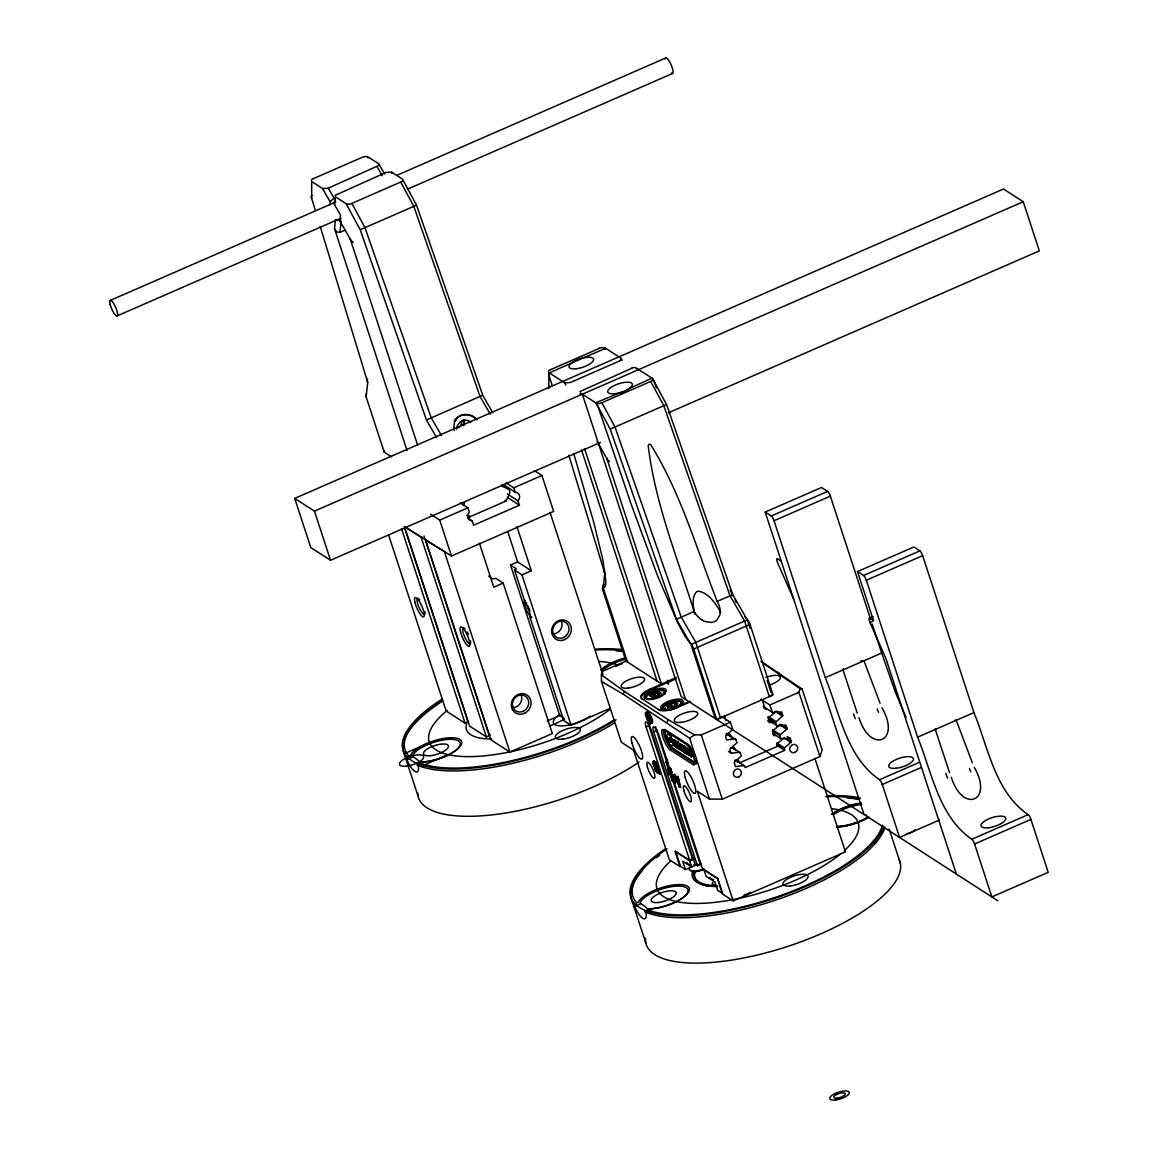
<?xml version="1.0" encoding="UTF-8"?>
<svg xmlns="http://www.w3.org/2000/svg" width="1158" height="1158" viewBox="0 0 1158 1158"><rect width="100%" height="100%" fill="white"/><g stroke="black" fill="none" stroke-linecap="round" stroke-linejoin="round"><path stroke-width="1.5" d="M681.179 746.172C684.016 757.462 678.776 744.927 681.367 746.389M675.071 746.447C674.448 739.759 676.764 748.3 674.014 745.766L674.028 743.016L671.495 738.182L675.1 743.118L671.495 738.182M675.259 746.374L671.683 738.109M691.08 755.016L690.877 754.365M649.146 720.551L650.159 721.391M688.344 749.877L690.038 749.964L690.559 751.542L688.46 749.327M780.376 724.358L772.864 730.785L774.745 735.822L773.008 734.751M688.301 752.382L687.259 750.355M690.819 753.062L689.546 750.891M653.546 763.223L654.545 762.485L656.34 763.643L657.527 767.262L654.603 766.003L653.546 763.223L654.545 762.485M655.211 768.304L656.195 767.551L658.005 768.709L659.105 772.096L656.181 770.837L655.211 768.304L656.195 767.551M580.274 394.313L580.404 392.938L596.182 403.114L610.223 429.14L676.489 619.429L691.022 644.543L715.224 718.597A4.241 1.462 -18.1 0 0 720.493 717.931L695.784 642.314L681.179 617.069L614.985 426.998L601.899 402.738L650.724 381.431L663.809 405.691L730.003 595.762L744.608 621.006L769.332 696.624A4.241 1.462 -18.1 0 0 771.778 694.207M636.639 369.72L636.755 368.36L652.533 378.521L666.559 404.547L732.826 594.836L747.359 619.95L750.109 628.36M330.03 205.096L330.334 202.129L322.402 188.421L311.676 181.502L311.69 198.496L315.193 209.974M353.132 242.369L350.874 240.285L339.873 220.932L340.466 214.997L334.633 204.894L335.444 196.831L346.17 203.75L360.21 229.776L426.477 420.065L436.465 437.333M407.051 450.534L334.517 228.633L335.444 219.484M344.91 230.21L339.945 232.382L341.103 221.67M367.636 379.202A4.4 3.025 -9.3 0 0 367.737 382.097L366.16 396.919L384.181 452.069L391.578 456.845M391.679 173.251L391.78 172.238L402.521 179.157L416.547 205.183L482.828 395.471L492.816 412.74M688.388 749.429L689.575 753.236M670.916 741.525C667.428 734.404 671.683 744.637 669.802 741.077M649.797 695.64L650.883 694.959M660.856 693.02L658.034 695.046M666.501 706.409L667.659 705.714L668.644 708.739M653.677 696.653L652.765 693.251L659.119 691.775M649.855 695.755C652.012 696.986 654.502 696.537 659.467 694.742M658.048 695.176L653.488 696.363M669.31 704.252L675.809 702.544M688.286 752.671L686.984 752.266L688.807 755.117A4.241 1.071 66.4 0 0 689.097 752.309A4.241 1.071 66.4 0 0 686.332 747.547L685.275 747.069L686.144 747.634A4.241 1.071 66.4 0 1 688.909 752.396A4.241 1.071 66.4 0 1 688.619 755.204L685.203 746.823C681.686 743.552 687.36 754.061 684.19 746.172M669.744 733.81C667.124 735.576 672.118 732.493 671.162 738.153C668.687 738.442 668.137 740.353 670.12 741.207M670.192 742.032C672.06 743.798 670.091 737.443 670.583 741.033M659.148 691.934L658.714 692.846L660.827 692.889M668.224 707.495L668.658 706.554L666.588 706.539M675.809 702.761L675.418 703.601L677.546 703.818L674.549 706.177L676.822 705.758M652.88 761.834L654.169 761.095L656.441 762.572L660.147 773.906L657.122 772.762L655.356 770.099L652.909 762.63L654.169 761.095M653.763 761.038L656.094 769.78L660.147 773.906M649.812 719.277L650.333 721.304M691.5 756.999L691.905 755.783M694.308 858.527A8.685 2.982 -18.1 0 0 692.701 859.641L689.879 860.886L674.998 851.289L679.992 866.604L669.367 859.743L633.527 750.109L621.339 742.235L601.436 681.353L601.378 674.824L602.58 671.293L626.84 660.711M814.856 758.258L845.441 851.839L733.144 900.852L697.304 791.218L709.507 799.078L722.274 799.194L819.936 756.565L798.919 692.281L800.12 688.749L762.007 662.39M819.936 756.565L822.18 749.892L802.06 688.981L760.98 661.305M669.237 737.733L668.644 738.601M670.033 741.829L670.974 742.307L671.09 741.438M467.846 515.6L468.454 517.423L506.162 500.98L509.419 493.974A4.241 3.836 -57.2 0 0 507.667 488.633L501.747 484.811M709.507 799.078L689.603 738.196L623.149 694.178L624.408 691.456L601.378 674.824M666.907 722.375L668.166 719.668L624.408 691.456M463.186 505.655L464.59 502.673M335.009 195.398L386.048 172.426L391.621 172.137M379.187 165.261L328.264 188.189L334.286 198.51A4.241 1.679 -30.1 0 0 330.334 202.129M579.984 391.52L631.877 368.258M669.396 770.331L669.917 769.549L671.365 771.604L671.77 775.223L670.323 773.168M775.874 711.663L768.376 717.902L769.867 722.433L773.776 722.1M526.687 602.696L526.036 603.564A26.171 17.196 -89.5 0 0 525.674 604.085A9.105 2.302 66.4 0 1 530.176 617.836L563.758 720.594L571.126 725.357L610.309 708.247M668.571 741.887L669.99 746.23L668.571 741.887L669.628 740.773M669.99 746.23L671.09 745.057A6.456 1.636 66.4 0 0 672.943 744.869A6.456 1.636 66.4 0 0 671.235 738.833L671.047 738.92M670.106 739.267L671.162 738.153M653.633 697.145L652.895 697.637M670.337 739.745L671.235 738.833M669.179 737.689L669.208 740.367M629.518 388.35L651.997 378.174A4.241 1.071 66.4 0 1 654.733 382.922L656.369 387.843M629.445 388.422L625.103 391.491L619.791 392.909M760.893 699.244L769.809 704.99L772.444 712.546L781.737 711.967L782.678 715.832L775.498 722.389L776.975 725.878L785.964 725.053L787.064 728.947L779.913 734.896L780.81 738.645L789.959 738.08L791.464 741.742L784.357 747.981L784.646 750.355L745.202 767.58L744.044 765.568L735.402 766.567L734.158 762.471L741.395 755.913L739.904 752.367L730.828 753.091L729.873 749.183L737.053 742.625L735.576 739.137L726.515 739.861L725.545 735.952L732.739 729.453L730.38 722.201L721.448 716.455M675.563 702.993L676.634 705.96M784.227 737.936L777.105 743.581L777.539 746.302L739.6 762.861L738.616 760.545L734.852 760.965M514.572 570.127L516.309 568.795L510.533 565.075L517.669 561.963L531.334 570.778L521.954 574.875L514.572 570.127L525.674 604.085M670.077 708.131L669.367 704.368M689.603 738.196L694.496 734.852L701.27 734.91L730.38 722.201M427.114 419.674L482.104 395.544M677.126 619.038L694.149 611.41C676.923 556.839 654.994 502.558 648.191 445.598L649.088 444.165L650.622 444.527C680.803 492.975 696.74 549.167 717.468 602.146A23.276 20.54 5.8 0 1 720.276 612.524M619.834 360.862L570.214 382.56L564.786 382.849M691.673 644.195L746.707 620.123M578.841 359.776L605.663 348.312A4.241 1.071 66.4 0 0 604.939 349.195M578.291 360.037L549.312 372.905A4.241 1.071 66.4 0 0 549.022 375.684L552.192 385.484M360.876 229.458L415.896 205.415M610.903 428.822L665.908 404.793M313.471 178.607L362.309 157.3A5.095 1.751 -18.1 0 1 367.448 156.866M110.285 300.414L335.791 201.984M397.151 175.205L665.778 57.958M117.117 315.917L340.973 218.211M407.298 189.261L672.595 73.461M550.586 369.663L599.41 348.341M600.452 442.443L330.522 560.269L310.778 547.546L294.711 498.403L1003.508 189.015L1023.252 201.738L1039.319 250.895L668.354 412.813M294.711 498.403L314.455 511.127L1023.252 201.738M430.631 514.239L439.736 520.116L467.919 507.812L469.337 512.183A5.298 4.791 -57.2 0 0 472.174 520.839L473.593 525.211L519.421 505.206L518.002 500.849A5.298 4.791 -57.2 0 0 515.165 492.179L513.732 487.822L506.147 482.929M513.732 487.822L541.915 475.518L553.654 511.445L451.475 556.028L404.417 526.514L421.121 537.269L486.374 736.908L489.298 735.634A8.468 2.909 -18.1 0 1 490.239 734.809M421.121 537.269L421.874 536.95M488.69 576.177L493.019 578.971L495.798 578.32L503.165 583.067L552.352 733.55L509.911 752.078L490.934 739.846L425.681 540.207L426.434 539.889M425.681 540.207L445.41 552.12M503.165 583.067L493.771 587.164L479.369 543.102M864.056 814.537L765.192 512.068L821.529 487.475L827.608 491.397A4.241 1.071 66.4 0 1 830.358 496.145L870.498 618.951M765.192 512.068L771.271 515.99L827.608 491.397M771.271 515.99A4.241 1.071 66.4 0 1 774.022 520.738L830.358 496.145M717.063 601.465L732.117 594.908M388.697 535.228L446.134 710.969L465.111 723.2L468.035 721.926A8.468 2.909 -18.1 0 1 468.31 721.651M404.518 753.597L426.694 743.914M408.094 759.026L413.348 756.739M857.485 571.56L913.836 546.981L919.901 550.89A4.241 1.071 66.4 0 1 922.651 555.652L973.936 712.561C988.223 747.431 994.91 791.84 1028.159 814.653A4.241 1.071 66.4 0 1 1030.909 819.401L1048.207 872.336L991.87 896.929L974.573 843.994A4.241 1.071 66.4 0 0 971.823 839.246C938.573 816.433 931.886 772.024 917.599 737.154L866.314 580.245A4.241 1.071 66.4 0 0 863.564 575.483L857.485 571.56L873.552 620.717L869.73 618.242L873.248 616.707M423.046 765.539L445.222 755.856M750.022 624.423L773.081 694.974L716.744 719.567L693.685 649.016L750.022 624.423A4.241 1.071 66.4 0 0 747.503 619.848L744.739 616.707M863.564 575.483L919.901 550.89M866.314 580.245L922.651 555.652M547.3 720.985L559.719 715.557L564.047 718.351M690.009 701.951L676.952 707.654A14.403 4.95 -18.1 0 1 659.018 709.897L641.691 698.535A14.822 5.095 -18.1 0 1 649.522 689.372L676.373 677.43M676.055 678.82L649.928 690.226A14.403 4.95 -18.1 0 0 642.314 699.128M650.622 716.426L647.611 717.743L648.972 720.623M956.349 874.029L885.913 658.526L870.005 622.526L872.35 621.499M689.835 701.328L676.851 706.988A14.822 5.095 -18.1 0 1 658.395 709.304M648.567 719.697L651.578 718.394M689.879 860.886L646.063 726.848L648.9 725.617A8.685 2.982 -18.1 0 1 650.058 724.763M701.039 863.969A8.685 2.982 -18.1 0 0 700.301 864.534L697.463 865.779L653.662 731.74L656.485 730.51A8.685 2.982 -18.1 0 1 657.252 729.916M674.911 743.204L673.942 739.557L677.488 748.01C681.208 751.585 674.274 738.066 678.458 748.633M673.753 739.644L674.955 740.208M678.805 745.752L675.027 740.469L675.881 741.019C682.959 756.044 674.043 731.595 678.617 745.839M939.341 820.081L899.578 837.437L882.266 784.502A4.241 1.071 66.4 0 0 879.515 779.739C846.281 756.927 839.593 712.517 825.307 677.647L881.643 653.054L872.177 624.061M677.343 741.96C680.513 742.929 682.163 755.913 680.007 746.447A4.198 1.057 66.4 0 1 680.282 743.682A4.198 1.057 66.4 0 1 683.003 748.386L682.815 748.473A4.198 1.057 66.4 0 0 680.093 743.754A4.198 1.057 66.4 0 0 679.818 746.534L680.007 746.447M769.809 704.99L798.919 692.281M671.495 748.633L672.624 748.14L695.393 762.818L694.279 763.31L671.495 748.633A10.596 2.678 66.4 0 1 664.62 736.734A10.596 2.678 66.4 0 1 665.314 729.728L688.098 744.406A10.596 2.678 66.4 0 1 694.974 756.304A10.596 2.678 66.4 0 1 694.279 763.31M670.178 749.848L672.812 748.705L695.582 763.383L692.962 764.541L670.178 749.848A11.218 2.837 66.4 0 1 662.883 737.241A11.218 2.837 66.4 0 1 663.635 729.815L686.404 744.493A11.218 2.837 66.4 0 1 693.7 757.115A11.218 2.837 66.4 0 1 692.962 764.541M676.229 747.2L677.416 747.764L676.229 747.2L675.1 743.769M685.131 749.023L681.888 744.884L684.943 749.11M677.488 748.01L678.646 748.56M682.815 748.473L684.016 752.135L681.121 746.418M684.002 746.244L685.203 746.823M677.198 744.768L679.92 749.573L682.163 750.731M679.92 749.573L680.962 750.051M652.909 762.63L653.662 762.297M653.04 763.281L653.792 762.963M653.691 763.889L654.299 762.905M653.011 761.356L656.441 762.572M685.362 753.091C682.308 745.491 687.823 755.653 684.349 752.439L682.062 744.797M653.445 764.497L654.198 764.164M683.046 751.499L682.033 747.764M653.937 764.613L654.444 763.571M653.59 762.876L656.34 763.643M685.768 750.977L686.477 753.8L687.664 754.379L684.465 750.341M653.778 765.279L654.516 764.946M654.256 765.409L657.527 767.262M684.349 752.439L685.55 753.004M654.603 766.003L655.356 765.684M688.605 751.093L688.619 750.341M654.371 766.422L655.124 766.104M654.979 766.437L655.732 766.104M654.531 766.914L655.399 766.466M654.559 767.696L655.312 767.363M690.356 752.526L691.688 755.711M654.704 768.347L655.457 768.029M655.356 768.955L655.964 767.971M689.98 753.684L690.776 754.162M655.023 769.317L655.775 768.984M655.515 769.448L656.108 768.637M689.777 754.669L691.615 756.883L690.298 756.246L689.777 754.669L690.761 755.305L690.704 754.509M655.24 767.942L658.005 768.709M655.356 770.099L656.094 769.78M655.833 770.229L659.105 772.096M656.181 770.837L656.933 770.504M655.949 771.257L656.702 770.924M656.557 771.257L657.295 770.924M656.572 772.227L657.31 771.894M657.122 772.762L657.874 772.444M673.913 774.644L675.23 774.673L676.562 777.814L678.458 779.045L675.809 778.147L673.913 774.644L679.891 787.454L680.643 787.122L677.893 776.396L677.14 776.714L677.705 779.363M674.477 775.006L675.23 774.673M677.14 776.714L678.458 776.757M675.809 778.147L676.562 777.814M676.214 779.175L678.675 779.942L679.949 785.906L679.196 786.239L676.214 779.175L677.922 780.275L679.196 786.239M677.922 780.275L678.675 779.942M679.138 786.962L680.643 787.122M734.765 760.14L737.559 761.95L737.328 759.894M917.599 737.154L973.936 712.561M690.139 867.53L685.478 869.571L680.542 866.387L675.592 851.275L689.415 860.177L694.207 858.092M879.515 779.739L919.293 762.384M685.478 869.571L682.757 861.263L691.644 866.98L698.028 864.201M882.266 784.502L921.001 767.595M635.829 905.831L641.083 903.544M971.823 839.246L1028.159 814.653M974.573 843.994L1030.909 819.401M417.112 764.83L418.747 764.121M419.732 763.687L421.049 763.122M636.625 902.82L638.434 902.039A26.924 9.25 -18.1 0 1 672.089 885.161A26.924 9.25 -18.1 0 1 686.665 894.541A26.924 9.25 -18.1 0 1 648.943 908.813L647.148 909.609A131.23 45.104 -18.1 0 0 782.041 895.033A131.23 45.104 -18.1 0 0 882.497 825.118M644.847 911.65L646.497 910.941M646.815 910.796L647.8 910.362M328.192 188.218L322.633 188.551M339.916 232.396L336.804 231.904L334.561 228.748M531.869 617.272L530.784 617.663A26.171 17.196 -89.5 0 1 530.176 617.836M667.905 705.642L669.454 704.455M619.675 392.924L595.646 402.767A4.241 1.071 66.4 0 1 598.396 407.515L630.907 503.542L657.382 575.294L677.56 622.382L685.203 636.567L691.167 644.441A4.241 1.071 66.4 0 1 693.685 649.016M768.347 721.448L772.111 721.029M726.327 734.881L730.191 734.519L731.697 738.659M730.64 748.111L734.404 747.692L735.605 750.63M764.613 707.741L763.933 707.35M766.031 709.362L763.643 707.784M727.76 733.868L728.541 734.36M772.878 712.662L763.05 706.308M731.48 753.424L728.498 751.455M672.624 706.525C676.301 706.612 671.278 706.322 672.581 706.698M464.344 414.709L469.004 415.129A17.211 15.199 5.8 0 1 472.667 416.46L475.156 417.85A27.184 23.985 5.8 0 1 477.458 419.543M800.12 688.749L802.06 688.981M647.944 715.702L647.105 714.544M655.558 695.828L654.559 692.802M502.152 486.273L507.667 488.633M466.761 515.382L469.989 516.772L468.773 515.99M777.09 672.118L779.088 672.972M609.586 461.564L607.342 459.451L597.036 441.299M671.235 703.557L672.248 706.597M691.369 756.927L691.963 756.073M668.166 719.668L694.496 734.852M601.436 681.353L623.149 694.178M668.282 707.639L671.553 706.568L670.381 707.408M781.259 561.225L777.423 558.749A4.241 1.071 66.4 0 0 777.713 563.02L793.621 599.033M534.316 470.626L541.915 475.518M503.021 484.348L515.165 492.179M507.363 493.988L518.002 500.849M507.276 497.375L519.421 505.206M504.946 500.198L506.162 500.98M460.319 502.919L467.919 507.812M776.7 711.186L782.779 715.108M774.876 711.171L782.475 716.064M467.615 517.916L472.174 520.839M781.028 724.416L787.107 728.339M768.217 716.527L775.802 721.42M779.204 724.401L786.789 729.294M767.913 717.497L775.498 722.389M768.159 720.03L777.264 725.892M768.753 721.506L770.417 722.578M767.957 721.014L769.636 722.1M787.397 736.589L790.436 738.543M786.875 738.63L791.421 741.569M772.545 729.757L780.13 734.65M785.052 738.616L791.117 742.524M772.227 730.727L779.826 735.62M772.487 733.26L781.592 739.122M776.859 742.987L784.458 747.894M776.555 743.957L784.154 748.85M777.047 745.462L784.646 750.355M997.834 900.779L681.222 696.667L582.358 394.198M728.686 733.593L730.466 734.881M726.167 733.231L736.054 739.6M732.015 747.446L740.382 752.83M735.605 760.198L744.71 766.06M677.531 741.873L678.501 742.495M689.357 750.977L690.559 751.542M667.587 760.198A8.048 2.765 -18.1 0 0 665.908 761.79L668.325 763.339M673.42 777.915A6.137 1.549 66.4 0 1 670.004 774.326L672.074 780.695L675.722 783.025L674.159 778.263M697.463 865.779L695.032 864.201L651.23 730.177A7.194 1.824 66.4 0 0 646.54 722.085A7.194 1.824 66.4 0 0 646.063 726.848M486.374 736.908L469.67 726.138L404.982 528.222M733.144 900.852L722.505 894.005L717.511 878.69L702.631 869.108L658.815 735.069A7.194 1.824 66.4 0 0 654.14 726.978A7.194 1.824 66.4 0 0 653.662 731.74M649.58 718.105L648.277 715.282M652.663 693.599L650.955 694.945L651.94 697.97M687.562 750.442L686.057 749.443L685.464 746.982M649.681 718.206L650.087 719.118M647.525 717.656L647.09 715.166M669.425 738.182L670.294 739.18M867.892 818.098L866.025 814.682M689.763 753.163L689.097 751.889M736.966 760.227L737.559 761.95M681.454 746.534L681.845 747.851M669.802 739.108L670.207 739.89M687.418 750.601L687.866 751.513M384.702 174.105L378.753 163.828L368.012 156.909L368.012 157.98M377.146 166.853L382.27 175.712M490.312 414.202L479.991 396.383L413.797 206.312L400.711 182.052L351.887 203.374L364.973 227.634L431.167 417.705L441.473 435.524M622.208 360.428L620.891 358.126L605.127 347.965L605.127 349.021M565.886 385.035L564.568 382.733L548.776 372.558L548.805 388.48M677.387 744.681L680.108 749.501M694.149 611.41L694.554 612.148A23.276 20.54 5.8 0 0 702.472 620.283M720.841 612.264C715.47 603.738 708.971 592.795 698.26 591.173A4.487 4.343 69.6 0 0 696.32 592.028C691.268 598.121 693.309 607.053 694.786 614.174M690.892 753.583L691.239 754.321M734.708 599.366L736.314 602.522M730.206 589.929L733.159 596.225M906.063 717.453L895.38 692.209L881.643 653.054M674.665 774.311L679.891 786.629M676.967 778.842L679.949 785.906M654.675 764.294L655.008 765.076M656.253 769.115L656.586 769.896M972.358 762.731L956.233 720.29A12.912 4.444 -18.1 0 0 954.829 720.247M880.066 703.224L863.94 660.784A12.912 4.444 -18.1 0 0 860.959 660.842M951.283 777.206C962.805 813.958 993.94 801.235 974.196 767.218M858.99 717.714C870.512 754.451 901.648 741.728 881.904 707.712M669.252 739.948L669.121 738.746M949.531 772.69L935.317 729.424A12.912 4.444 -18.1 0 1 935.505 728.671M857.238 713.183L843.01 669.917A12.912 4.444 -18.1 0 1 843.415 668.788M606.662 457.931L685.608 699.504M631.211 898.463L645.788 942.829M403.476 751.658L418.052 796.024M774.022 520.738L825.307 677.647M767.161 680.528L771.011 692.31M765.308 708.855L761.964 699.316M724.416 715.702L726.08 720.812M728.787 733.81L729.612 736.314M733.115 747.04L733.94 749.559M701.27 734.91L722.274 799.194M667.544 680.339L668.644 683.654M667.37 681.584L668.195 684.103M674.043 702.92L675.027 705.946M685.015 746.896L687.476 754.451M584.515 448.493L661.464 683.944L625.942 661.044L602.884 590.493A4.241 1.071 66.4 0 1 602.956 587.584L604.606 587.28L605.576 585.239L605.895 581.475L602.869 559.777L593.808 522.562L573.775 453.733M678.313 742.582L680.774 750.138M581.548 450.013L657.078 681.107M675.215 740.382L677.676 747.938M674.767 740.295L677.227 747.851M673.942 739.557L675.1 743.118M675.288 743.697L676.417 747.113M657.339 692.151L658.337 695.176M669.556 733.897L670.974 738.239M649.522 689.372L650.912 693.251M700.301 864.534L656.485 730.51A7.194 1.824 66.4 0 1 655.746 726.645M665.908 761.79L667.978 768.145A6.137 1.549 66.4 0 1 670.989 769.346M692.701 859.641L648.9 725.617A7.194 1.824 66.4 0 1 648.248 723.041M689.415 860.177L691.644 866.98M655.689 762.89L659.394 774.239M655.587 763.976L656.774 767.595M657.252 769.042L658.352 772.415M550.007 512.314L602.985 674.405M516.931 526.702L531.334 570.778M507.696 531.464L517.669 561.963M521.954 574.875L571.126 725.357M510.533 565.075L559.719 715.557M350.165 238.722L417.633 445.15M439.736 520.116L451.475 556.028M444.658 552.453L509.911 752.078M424.045 535.995L489.298 735.634M404.46 527.411L468.035 721.926M401.536 528.685L465.111 723.2M314.455 511.127L330.522 560.269M889.228 829.142L900.302 863.115M670.627 740.396L670.8 741.134M691.731 755.132L691.775 756.16M568.781 455.123L604.751 573.181L603.26 587.975L627.462 662.014A4.241 1.462 -18.1 0 1 627.679 660.653M320.187 226.375L367.651 382.14M677.893 776.396L678.458 779.045M677.705 777.09L679.891 787.454M453.907 428.011L454.081 424.566A17.558 15.503 5.8 0 1 454.776 421.874L457.424 417.72A10.798 9.525 5.8 0 1 464.401 414.68M969.478 768.507A108.172 13.303 68.6 0 1 970.809 771.807M947.591 778.176A108.172 71.608 62.7 0 1 945.768 773.399M870.005 622.526A4.241 1.071 66.4 0 1 869.73 618.242M877.185 709A108.172 13.303 68.6 0 1 878.517 712.3M855.284 718.684A108.172 71.608 62.7 0 1 853.475 713.893M914.863 829.606A6.036 2.07 -18.1 0 1 906.323 833.731M765.829 677.401A12.289 4.227 -18.1 0 1 780.217 676.837A12.289 4.227 -18.1 0 1 769.795 684.943M750.398 892.311A12.709 4.371 -18.1 0 1 744.044 895.076M672.812 748.705A11.218 2.837 66.4 0 1 667.283 740.599A11.218 2.837 66.4 0 1 664.345 730.293M696.609 763.715A11.218 2.837 66.4 0 1 696.378 763.715M661.956 708.349A12.709 4.371 -18.1 0 1 662.376 707.943M681.744 701.719A12.709 4.371 -18.1 0 1 683.683 702.24M668.702 708.146A9.365 3.213 -18.1 0 1 669.86 707.581M644.326 698.766A12.709 4.371 -18.1 0 1 645.672 697.174M664.431 690.892A12.709 4.371 -18.1 0 1 666.574 691.297M664.779 694.018A9.105 3.127 -18.1 0 1 664.779 694.25M647.38 698.911A9.105 3.127 -18.1 0 1 647.423 698.665M653.401 694.235A9.105 3.127 -18.1 0 1 658.294 692.788M663.606 692.788A9.105 3.127 -18.1 0 1 664.156 693.063M664.113 710.144A9.105 3.127 -18.1 0 1 664.127 709.434M665.025 708.074A9.105 3.127 -18.1 0 1 665.329 707.784M667.37 706.322A9.105 3.127 -18.1 0 1 671.307 704.542M675.592 703.456A9.105 3.127 -18.1 0 1 677.806 703.239M681.367 704.354A9.105 3.127 -18.1 0 1 681.44 704.556M703.731 868.876A11.652 4.01 -18.1 0 1 692.643 871.091A11.652 4.01 -18.1 0 1 689.531 867.863M694.597 864.418A11.652 4.01 -18.1 0 1 693.845 864.534M690.544 864.664A11.652 4.01 -18.1 0 1 687.07 862.42M704.397 869.397A10.379 3.561 -18.1 0 1 690.79 870.179M717.613 885.971A11.652 4.01 -18.1 0 1 712.836 882.382M713.617 879.53A11.652 4.01 -18.1 0 1 710.144 877.301M717.453 886.55A10.379 3.561 -18.1 0 1 713.893 884.249M673.377 777.047A5.298 1.332 66.4 0 1 670.482 773.877A5.298 1.332 66.4 0 1 668.759 767.986A5.298 1.332 66.4 0 1 671.09 769.187M673.073 775.411A4.907 1.245 66.4 0 1 671.075 775.426A4.907 1.245 66.4 0 1 668.571 768.709A4.907 1.245 66.4 0 1 671.119 770.171M671.901 771.72A4.907 1.245 66.4 0 1 672.19 772.386M672.074 780.695A8.048 2.765 -18.1 0 1 673.059 779.638M667.761 769.361A8.526 2.113 80.7 0 1 668.977 774.384M673.363 776.931A5.298 1.332 66.4 0 1 669.845 771.387A5.298 1.332 66.4 0 1 669.874 767.276M672.624 748.14A10.596 2.678 66.4 0 1 667.095 739.774A10.596 2.678 66.4 0 1 664.706 730.018M668.702 741.149A6.456 1.636 66.4 0 1 666.979 735.098A6.456 1.636 66.4 0 1 668.817 734.881M883.974 826.392A133.431 45.857 -18.1 0 1 702.211 914.661A133.431 45.857 -18.1 0 1 664.938 849.118M826.74 795.734A133.431 45.857 -18.1 0 1 860.408 798.05M715.876 885.725A66.715 22.928 -18.1 0 1 694.264 870.802M832.312 808.762A105.885 36.39 -18.1 0 1 844.254 850.739M840.303 854.141A105.885 36.39 -18.1 0 1 702.11 903.327A105.885 36.39 -18.1 0 1 670.931 860.684M463.272 419.717A8.468 7.657 -57.2 0 1 463.055 425.464M461.492 420.861A6.861 6.21 -57.2 0 1 458.829 427.751M425 611.858A8.757 2.215 66.4 0 1 422.019 612.698A8.757 2.215 66.4 0 1 417.155 601.567A8.757 2.215 66.4 0 1 419.775 599.916M561.456 621.368A8.757 7.918 -57.2 0 1 553.003 633.817M520.666 694.076A8.757 7.918 -57.2 0 1 520.318 703.268A8.757 7.918 -57.2 0 1 512.14 707.524M529.756 610.324A9.105 2.302 66.4 0 1 528.005 606.184M530.929 616.867A9.105 2.302 66.4 0 1 525.399 607.429A9.105 2.302 66.4 0 1 525.139 600.466M470.466 640.765A8.757 2.215 66.4 0 1 467.846 642.429A8.757 2.215 66.4 0 1 462.795 631.414A8.757 2.215 66.4 0 1 465.038 628.953M467.065 631.877A8.757 2.215 66.4 0 1 468.469 634.656M529.771 611.207A10.596 2.678 66.4 0 1 527.165 604.91M616.013 719.74A133.431 45.857 -18.1 0 1 436.334 768.13A133.431 45.857 -18.1 0 1 442.37 698.896M595.921 649.073A133.431 45.857 -18.1 0 1 622.454 649.551M564.539 719.147A66.715 22.928 -18.1 0 1 549.485 726.109M491.788 738.963A66.715 22.928 -18.1 0 1 467.557 721.434M610.411 709.029A105.885 36.39 -18.1 0 1 469.916 756.623A105.885 36.39 -18.1 0 1 447.162 710.476M599.511 661.45A105.885 36.39 -18.1 0 1 617.402 664.837M615.969 666.429A13.129 4.516 -18.1 0 1 622.526 663.563M868.182 816.824A25.838 8.873 -18.1 0 1 837.234 826.363M832.385 814.277A25.838 8.873 -18.1 0 1 861.147 803.435M590.073 716.02A21.177 7.281 -18.1 0 1 560.125 725.863A21.177 7.281 -18.1 0 1 559.85 714.616M639.071 761.978A133.431 45.857 -18.1 0 1 499.373 813.958A133.431 45.857 -18.1 0 1 417.691 792.926M413.406 757.014A13.1 4.69 39.3 0 1 420.253 762.384M418.212 766.017A12.695 4.212 64.6 0 1 414.969 771.445A12.695 4.212 64.6 0 1 406.661 758.852M408.325 759.257A133.358 45.828 -18.1 0 1 441.864 701.545M616.114 650.854A133.358 45.828 -18.1 0 1 622.078 651.317M614.001 723.258A133.402 45.842 -18.1 0 1 417.184 765.091M614.087 719.9A131.274 45.119 -18.1 0 1 419.428 762.789L421.208 762.007A26.924 9.25 -18.1 0 0 458.915 747.735A26.924 9.25 -18.1 0 0 444.354 738.341A26.924 9.25 -18.1 0 0 410.699 755.233L408.89 756.015A131.274 45.119 -18.1 0 1 442.573 699.837M595.632 650A131.274 45.119 -18.1 0 1 621.991 650.637M601.48 671.857A25.215 8.671 -18.1 0 1 625.841 659.105M412.378 756.015A25.215 8.671 -18.1 0 1 443.775 739.89A25.215 8.671 -18.1 0 1 457.555 748.763A25.215 8.671 -18.1 0 1 421.686 762.007M600.799 670.062A26.924 9.25 -18.1 0 1 624.784 657.961M665.285 58.971A8.468 2.142 66.4 0 1 671.206 64.978A8.468 2.142 66.4 0 1 671.379 73.07M621.006 359.617A6.094 1.809 -20.4 0 1 619.776 360.688M599.352 348.211A5.095 1.751 -18.1 0 1 604.563 347.907M548.487 371.211A5.095 1.751 -18.1 0 1 550.34 369.605M603.361 587.917A4.429 2.938 -10.2 0 1 603.868 584.414M604.838 573.138A4.4 3.025 -9.3 0 1 604.708 570.315M548.356 388.509A4.343 2.837 -10.6 0 1 549.457 386.15M454.052 420.933A14.822 13.404 -57.2 0 1 476.314 419.703M454.226 430.617A27.56 24.318 5.8 0 1 453.864 428.011M334.633 204.894A4.241 3.735 5.8 0 1 335.198 200.725M341.103 221.873A4.241 1.679 -30.1 0 1 339.873 220.932M402.81 180.503A5.095 1.751 -18.1 0 1 400.957 182.11M351.931 203.504A5.095 1.751 -18.1 0 1 346.734 203.794M456.585 429.14A8.902 8.048 -57.2 0 1 461.883 421.107A8.902 8.048 -57.2 0 1 470.684 422.163M464.025 419.789A8.902 8.048 -57.2 0 1 463.895 425.565M384.181 452.069A4.241 1.462 -18.1 0 1 384.398 450.694M340.93 220.034A4.241 3.735 5.8 0 1 336.891 219.528M311.386 180.156A5.095 1.751 -18.1 0 1 313.239 178.549M366.261 396.876A4.429 2.938 -10.2 0 1 366.493 393.619M311.763 198.467A4.343 2.837 -10.6 0 1 312.052 195.384M898.651 858.744A133.431 45.857 -18.1 0 1 782.822 947.982A133.431 45.857 -18.1 0 1 645.469 938.125M641.141 903.833A13.1 4.69 39.3 0 1 648.002 909.204M650.391 909.305A13.1 4.343 18.5 0 1 650.825 909.58M645.947 912.822A12.695 4.212 64.6 0 1 642.704 918.265A12.695 4.212 64.6 0 1 634.41 905.672M884.726 827.912A133.358 45.828 -18.1 0 1 780.246 898.55A133.358 45.828 -18.1 0 1 645.02 911.896M636.06 906.121A133.358 45.828 -18.1 0 1 641.908 871.12M656.615 857.615A133.358 45.828 -18.1 0 1 659.64 855.299M846.874 797.92A133.358 45.828 -18.1 0 1 858.02 799.353M636.755 902.82A131.23 45.104 -18.1 0 1 667.008 848.915M825.697 796.733A131.23 45.104 -18.1 0 1 859.714 799.223M868.587 817.172A25.215 8.671 -18.1 0 1 837.104 826.841M833.63 814.653A25.215 8.671 -18.1 0 1 861.856 804.376M640.113 902.82A25.215 8.671 -18.1 0 1 671.51 886.695A25.215 8.671 -18.1 0 1 685.29 895.583A25.215 8.671 -18.1 0 1 649.421 908.813M873.219 841.229A2.113 1.737 40.5 0 1 875.694 842.879M868.79 816.955A26.924 9.25 -18.1 0 1 836.597 826.855M831.531 814.291A26.924 9.25 -18.1 0 1 861.436 802.972M708.32 886.246A66.397 22.813 -18.1 0 1 695.017 872.466M716.064 886.565A68.481 23.536 -18.1 0 1 692.527 871.395M702.515 620.239A17.066 15.068 5.8 0 0 705.28 621.556L711.388 622.439A9.38 8.28 5.8 0 0 716.947 620.022L719.755 615.231A16.719 14.75 5.8 0 0 720.189 612.51M632.094 367.766A6.094 2.446 -18.6 0 1 636.393 368.316M652.808 379.867A5.095 1.751 -18.1 0 1 650.97 381.474M601.943 402.868A5.095 1.751 -18.1 0 1 596.746 403.172M717.656 878.386L703.832 869.47L706.062 876.288L714.949 882.005L717.656 890.328L722.592 893.498L717.656 878.386M988.266 827.782A12.926 4.56 -17.9 0 0 1005.709 818.098A12.926 4.56 -17.9 0 0 986.182 820.139A12.926 4.56 -17.9 0 0 988.266 827.782M895.974 768.29A12.926 4.56 -17.9 0 0 913.416 758.606A12.926 4.56 -17.9 0 0 893.889 760.647A12.926 4.56 -17.9 0 0 895.974 768.29M837.118 1098.175A6.036 2.07 -18.1 0 0 845.253 1093.673A6.036 2.07 -18.1 0 0 836.134 1094.715A6.036 2.07 -18.1 0 0 837.118 1098.175M835.497 1099.984A10.161 3.488 -18.1 0 0 849.176 1092.399A10.161 3.488 -18.1 0 0 833.832 1094.165A10.161 3.488 -18.1 0 0 835.497 1099.984M614.912 393.691A12.912 4.444 -18.1 0 0 632.311 384.065A12.912 4.444 -18.1 0 0 612.814 386.294A12.912 4.444 -18.1 0 0 614.912 393.691M576.206 368.736A12.912 4.444 -18.1 0 0 593.591 359.11A12.912 4.444 -18.1 0 0 574.093 361.339A12.912 4.444 -18.1 0 0 576.206 368.736M628.012 688.098A12.289 4.227 -18.1 0 0 644.557 678.935A12.289 4.227 -18.1 0 0 626.015 681.063A12.289 4.227 -18.1 0 0 628.012 688.098M681.165 722.346A12.289 4.227 -18.1 0 0 697.695 713.183A12.289 4.227 -18.1 0 0 679.153 715.311A12.289 4.227 -18.1 0 0 681.165 722.346M685.203 777.496A12.289 3.098 66.4 0 0 695.032 793.375A12.289 3.098 66.4 0 0 690.168 775.469A12.289 3.098 66.4 0 0 685.203 777.496M632.051 743.248A12.289 3.098 66.4 0 0 641.894 759.127A12.289 3.098 66.4 0 0 637.03 741.207A12.289 3.098 66.4 0 0 632.051 743.248M647.192 715.065A6.355 1.607 66.4 0 0 652.272 723.272A6.355 1.607 66.4 0 0 649.768 714.008A6.355 1.607 66.4 0 0 647.192 715.065M645.686 715.716A6.355 1.607 66.4 0 0 650.767 723.924A6.355 1.607 66.4 0 0 648.263 714.66A6.355 1.607 66.4 0 0 645.686 715.716M646.569 716.035A5.081 1.288 66.4 0 0 650.637 722.606A5.081 1.288 66.4 0 0 648.625 715.195A5.081 1.288 66.4 0 0 646.569 716.035M683.828 790.451A8.757 2.215 66.4 0 0 690.834 801.77A8.757 2.215 66.4 0 0 687.374 789.003A8.757 2.215 66.4 0 0 683.828 790.451M647.38 766.958A8.757 2.215 66.4 0 0 654.4 778.277A8.757 2.215 66.4 0 0 650.926 765.51A8.757 2.215 66.4 0 0 647.38 766.958M795.141 752.28A4.27 3.85 -57.2 0 0 796.226 745.115A4.27 3.85 -57.2 0 0 789.785 748.285A4.27 3.85 -57.2 0 0 795.141 752.28M738.79 776.873A4.27 3.85 -57.2 0 0 739.875 769.708A4.27 3.85 -57.2 0 0 733.434 772.878A4.27 3.85 -57.2 0 0 738.79 776.873M667.124 709.449A11.652 4.01 -18.1 0 0 682.887 700.778A11.652 4.01 -18.1 0 0 665.358 702.732A11.652 4.01 -18.1 0 0 667.124 709.449M650.42 698.679A11.652 4.01 -18.1 0 0 666.183 690.023A11.652 4.01 -18.1 0 0 648.654 691.977A11.652 4.01 -18.1 0 0 650.42 698.679M651.592 699.446A9.959 3.416 -18.1 0 0 665.054 692.05A9.959 3.416 -18.1 0 0 650.087 693.714A9.959 3.416 -18.1 0 0 651.592 699.446M651.404 698.694A9.959 3.416 -18.1 0 0 664.808 691.268A9.959 3.416 -18.1 0 0 649.783 692.991A9.959 3.416 -18.1 0 0 651.404 698.694M668.296 710.216A9.959 3.416 -18.1 0 0 681.758 702.805A9.959 3.416 -18.1 0 0 666.791 704.484A9.959 3.416 -18.1 0 0 668.296 710.216M668.108 709.463A9.959 3.416 -18.1 0 0 681.512 702.038A9.959 3.416 -18.1 0 0 666.487 703.76A9.959 3.416 -18.1 0 0 668.108 709.463M658.511 902.473A13.129 4.516 -18.1 0 0 676.185 892.673A13.129 4.516 -18.1 0 0 656.369 894.946A13.129 4.516 -18.1 0 0 658.511 902.473M790.378 885.957A13.129 4.516 -18.1 0 0 808.052 876.157A13.129 4.516 -18.1 0 0 788.236 878.43A13.129 4.516 -18.1 0 0 790.378 885.957M415.013 602.652A10.596 2.678 66.4 0 0 423.466 616.953A10.596 2.678 66.4 0 0 419.761 601.986A10.596 2.678 66.4 0 0 415.013 602.652M565.017 639.448A10.596 9.582 -57.2 0 0 567.724 621.629A10.596 9.582 -57.2 0 0 551.729 629.503A10.596 9.582 -57.2 0 0 565.017 639.448M563.758 637.421A8.757 7.918 -57.2 0 0 565.987 622.7A8.757 7.918 -57.2 0 0 552.757 629.199A8.757 7.918 -57.2 0 0 563.758 637.421M524.748 713.183A10.596 9.582 -57.2 0 0 527.44 695.379A10.596 9.582 -57.2 0 0 511.445 703.253A10.596 9.582 -57.2 0 0 524.748 713.183M523.474 711.157A8.757 7.918 -57.2 0 0 525.703 696.436A8.757 7.918 -57.2 0 0 512.487 702.949A8.757 7.918 -57.2 0 0 523.474 711.157M460.551 632.007A10.596 2.678 66.4 0 0 469.004 646.309A10.596 2.678 66.4 0 0 465.313 631.356A10.596 2.678 66.4 0 0 460.551 632.007M430.776 755.653A13.129 4.516 -18.1 0 0 448.45 745.868A13.129 4.516 -18.1 0 0 428.634 748.14A13.129 4.516 -18.1 0 0 430.776 755.653M562.629 739.137A13.129 4.516 -18.1 0 0 580.317 729.337A13.129 4.516 -18.1 0 0 560.501 731.61A13.129 4.516 -18.1 0 0 562.629 739.137M406.53 766.133A12.709 4.371 -18.1 0 0 423.64 756.652A12.709 4.371 -18.1 0 0 404.46 758.852A12.709 4.371 -18.1 0 0 406.53 766.133M110.155 304.438A8.468 2.142 66.4 0 0 116.915 315.975A8.468 2.142 66.4 0 0 114.034 304.091A8.468 2.142 66.4 0 0 110.155 304.438"/></g></svg>
